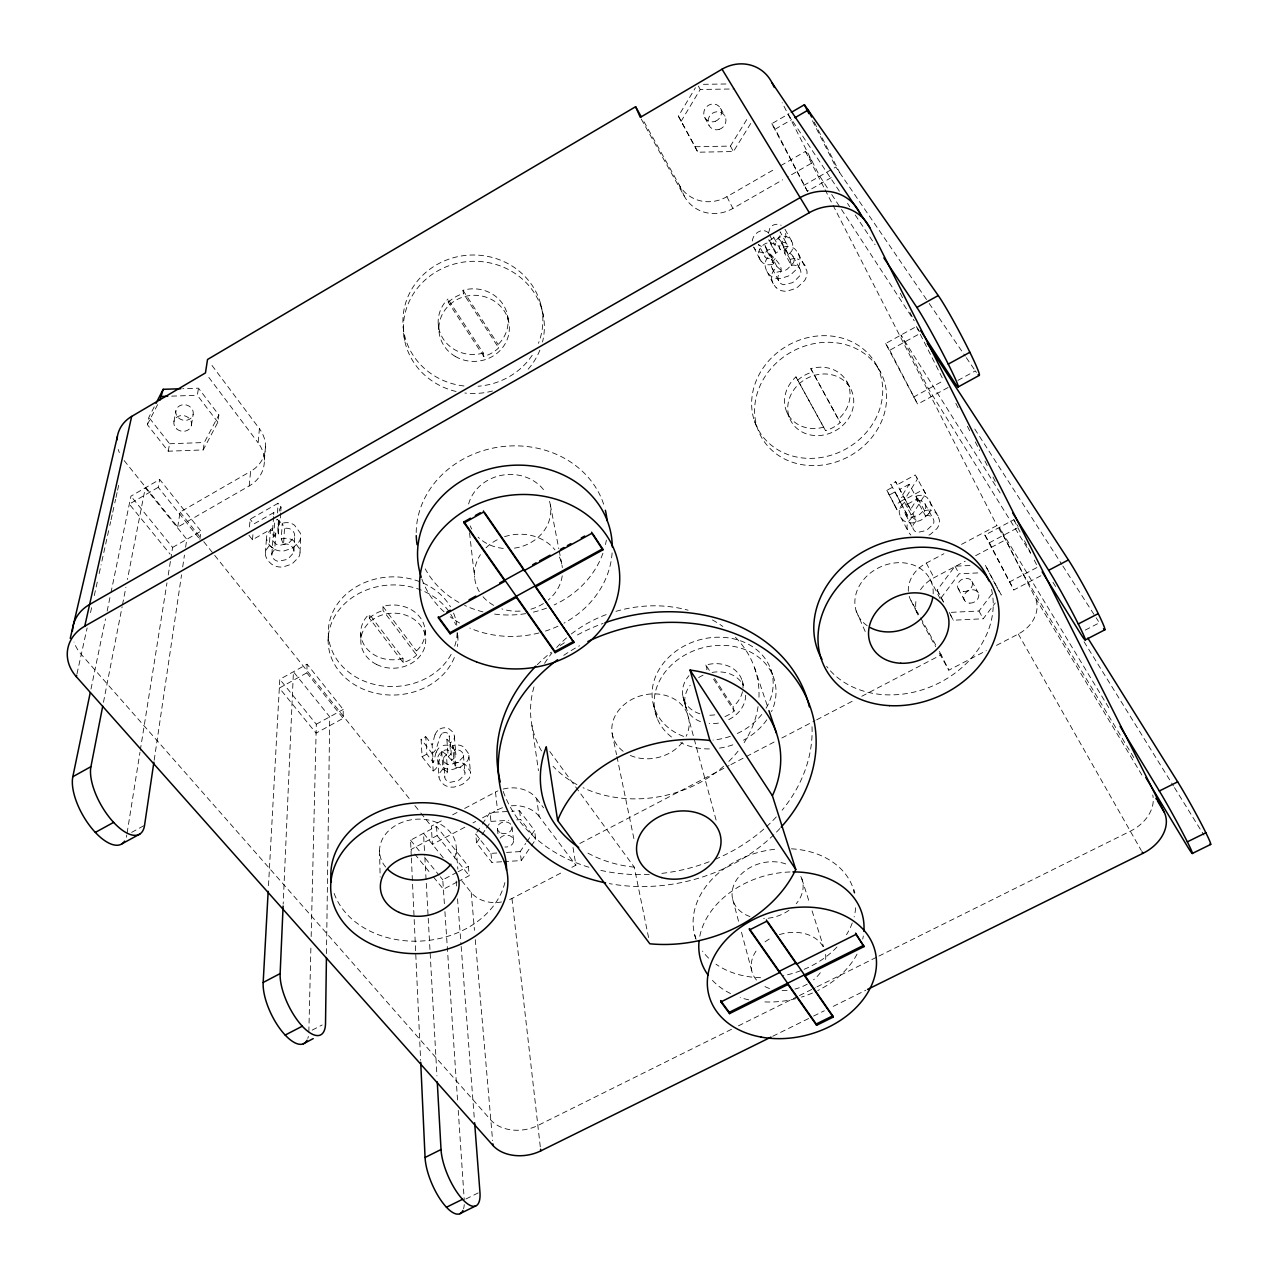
<?xml version="1.0" encoding="UTF-8"?>
<svg xmlns="http://www.w3.org/2000/svg" width="1278" height="1278" viewBox="0 0 1278 1278"><rect width="100%" height="100%" fill="white"/><g stroke="black" fill="none" stroke-linecap="round" stroke-linejoin="round"><path stroke-width="0.75" stroke-dasharray="5 3.75" d="M307.087 664.193L306.8 672.851L279.323 688.043L316.081 733.125L343.191 718.3L343.207 709.466L307.087 664.193L279.802 679.305L268.396 887.363M326.481 953.596L329.74 716.846L293.429 671.765L283.189 904.073M328.142 640.997L328.27 632.658M308.845 1031.857L310.969 944.522M311.161 936.582L316.305 724.211L279.802 679.305M300.042 552.144L300.713 536.281M293.908 551.441L294.675 535.578M768.509 233.155L769.915 227.995A7.061 6.47 -38.3 0 1 771.752 225.998L772.216 225.679A8.563 7.844 -38.2 0 1 778.829 224.481A9.713 8.914 -38.1 0 1 781.162 225.295M280.713 512.973L280.09 522.718L277.454 519.283M280.825 511.024L281.064 507.126L278.109 503.244L250.153 519.219L249.258 529.076M248.954 535.274L252.469 539.763L272.805 528.181A22.812 19.825 4.9 0 0 273.524 536.712L278.396 533.932A19.745 17.173 4.9 0 1 277.965 528.357L278.396 520.466M278.396 533.932L279.403 518.229M271.879 553.965A6.965 6.007 5.1 0 1 272.294 552.543L274.738 549.316L275.792 533.469L270.425 529.715L267.198 534.38A12.189 10.559 5.6 0 0 267.182 541.073L268.715 543.997A20.4 17.7 5.3 0 0 269.914 545.578L272.597 548.086A13.914 12.061 5.4 0 0 277.869 550.53A15.288 13.243 5.4 0 0 280.138 550.93A14.521 12.588 5.4 0 0 284.036 550.914L291.224 548.581A30.017 26.071 6.1 0 0 293.668 547.144L299.292 541.505A14.186 12.301 5.3 0 0 300.346 538.933A14.793 12.828 5.3 0 0 300.618 537.607A13.882 12.045 5.2 0 0 300.25 533.006L294.499 525.178A12.812 11.119 5.3 0 0 289.243 522.83A13.659 11.853 5.3 0 0 282.278 523.309M277.47 512.957L278.109 503.244M273.508 536.712L274.882 520.817M272.581 530.306L273.62 516.456M271.863 554.237L272.949 538.326M281.32 539.06A13.85 11.965 4.9 0 1 288.413 538.453A12.988 11.214 4.9 0 1 293.732 540.929L299.563 548.837A14.09 12.173 4.9 0 1 299.931 553.47A15.017 12.956 4.9 0 1 299.659 554.812A14.393 12.429 4.9 0 1 298.589 557.4L292.886 563.103A30.464 26.327 5.7 0 1 290.41 564.572L283.125 566.937A14.745 12.7 5 0 1 279.163 566.953A15.512 13.371 5.1 0 1 276.863 566.537A14.122 12.173 5 0 1 271.511 564.093L268.779 561.553A20.704 17.876 4.9 0 1 267.565 559.972L266.016 557.016A12.365 10.655 5.2 0 1 265.984 550.243L269.307 545.546L270.425 529.715M265.377 553.134L266.559 537.239M264.37 460.112L265.552 445.83M252.469 539.763L252.996 533.853M124.158 460.575L177.706 527.095L249.21 485.944A35.592 31.247 10.6 0 0 258.124 442.811L259.402 428.705L210.838 363.911M249.21 485.944L250.6 471.39A35.097 30.928 11.1 0 0 259.402 428.705M154.239 406.835L148.855 417.347L147.353 424.647L168.249 451.198L203.202 449.936L217.867 422.235L218.842 414.983L198.473 388.177L182.786 388.672M199.863 539.284L200.965 531.185L159.686 479.458L130.947 496.168L110.771 593.583M203.202 449.936L204.272 442.523L218.842 414.983M154.175 760.234L181.54 574.828M182.69 566.937L184.447 555.099M185.614 547.208L186.78 539.316L145.293 487.829L127.433 579.461M217.867 422.235L197.339 395.285L198.473 388.177M177.706 527.095L180.07 512.063L250.6 471.39M191.428 425.191L193.17 414.296M127.097 833.08L139.973 752.311M140.276 750.346L166.971 582.896M168.233 575.02L170.421 561.218M170.741 559.253L172.626 547.431L130.947 496.168M168.249 451.198L169.575 443.754L148.855 417.347M173.936 421.692L175.869 410.813M198.633 537.75L158.248 487.317L159.686 479.458M103.47 702.309L122.113 606.762M122.48 604.813L125.915 587.273M90.994 689.05L105.515 618.903M107.144 611.108L110.371 595.532M76.968 673.873L87.128 627.929M90.53 612.577L91.792 606.874M94.284 595.564L97.943 579.014M99.157 573.566L101.122 564.684M101.905 561.138L109.365 527.399M109.796 525.466L110.643 521.664M111.058 519.763L112.32 514.076M112.736 512.222L113.966 506.647M114.78 502.925L115.595 499.283M115.994 497.461L117.193 492.014M117.592 490.225L118.774 484.889M434.999 734.754L434.855 735.122A34.218 28.132 -5.9 0 0 434.105 737.805L433.098 742.31A17.796 14.633 -3.8 0 1 432.795 743.397A10.224 8.403 -4.1 0 1 432.108 744.866L433.242 762.375L426.82 754.148L425.75 736.687L421.085 739.211L422.075 756.704L433.21 770.938L432.076 753.365L421.085 739.211M436.197 752.183L436.038 752.55A34.682 28.34 -6.1 0 0 435.287 755.266L434.264 759.803A18.052 14.745 -4 0 1 433.961 760.905A10.368 8.467 -4.3 0 1 433.258 762.391M147.353 424.647L158.184 403.497M750.745 123.487L733.428 151.539L697.836 152.21L678.394 116.138L695.424 87.735M681.03 121.41L700.232 89.46L734.515 88.949M678.394 116.138L695.104 146.746L730.409 146.091L747.582 118.231M913.083 525.226A6.678 5.591 -27.7 0 1 913.738 523.836L916.582 520.721L902.667 494.746L909.185 484.266L917.173 498.931L910.543 509.523L895.622 481.71L890.862 484.298L900.239 501.998L894.504 505.082L897.044 509.762L902.763 506.679L908.051 516.424L912.859 513.852L925.56 493.612L923.387 489.538L905.08 499.394L903.434 496.359L898.594 498.979M476.822 832.329L481.215 825.716M482.317 824.07L489.985 812.52L509.73 811.37M501.679 861.771L491.87 862.378L476.566 842.921L480.975 836.291M482.078 834.646L485.4 829.662M486.503 828.016L490.928 821.387L489.985 812.52M503.628 861.66L521.264 860.573L520.162 851.595L525.689 843.464M526.808 841.835L534.555 830.46L519.603 810.795L511.711 811.242M521.264 860.573L530.194 847.506M531.297 845.876L535.77 839.358L534.555 830.46M943.02 601.315L937.141 590.164L955.001 566.186L971.935 565.419M941.135 597.88L959.139 573.774L979.97 572.832M928.771 513.692L922.556 519.172A28.771 24.266 -28.3 0 1 920.048 520.561L913.019 522.814A13.93 11.71 -28 0 1 909.425 522.83A14.665 12.333 -28.1 0 1 907.412 522.414A13.355 11.214 -28 0 1 903.019 520.05L901.022 517.606A19.585 16.454 -28.3 0 1 900.207 516.072L899.345 513.229A11.678 9.825 -28 0 1 900.559 506.711L904.425 502.206L908.658 505.848L905.846 508.932A6.582 5.543 -28 0 0 905.223 510.305M951.279 612.338L978.964 611.012L992.127 593.695M950.528 615.069L953.34 620.213L983.213 618.776L995.258 602.96M791.401 265.393A8.035 7.301 -35.6 0 1 800.347 269.706L800.603 270.537A8.195 7.444 -35.6 0 1 800.443 275.121L794.053 281.671A33.084 30.209 -36.4 0 1 791.961 282.821L783.59 284.706A7.987 7.253 -35 0 1 779.724 282.486L779.229 281.799A10.16 9.218 -35.2 0 1 778.606 280.761A7.652 6.949 -35 0 1 778.11 276.144A7.285 6.614 -35 0 1 778.797 274.53C785.938 268.188 775.187 259.178 770.378 254.194L766.385 259.418A12.716 11.614 -35.7 0 0 765.314 267.006L766.401 270.361A21.343 19.442 -36.2 0 0 767.343 272.166L769.66 275.058A14.537 13.259 -35.7 0 0 774.596 277.933A15.975 14.569 -35.8 0 0 776.832 278.444A15.176 13.834 -35.7 0 0 780.762 278.508L788.382 276.016A31.343 28.675 -36.7 0 0 791.082 274.419L797.648 268.14A14.825 13.499 -36.2 0 0 799.117 265.265A15.464 14.09 -36.2 0 0 799.597 263.763A14.521 13.227 -36.2 0 0 799.964 258.539L798.255 253.348L795.411 249.529A13.387 12.205 -36.4 0 0 790.475 246.766M770.378 254.194L776.896 266.527L772.839 271.815A12.908 11.742 -35 0 0 771.736 279.499L772.823 282.885A21.662 19.665 -35.6 0 0 773.797 284.722L776.129 287.646M275.792 533.469L273.364 536.648A6.869 5.943 5.5 0 0 272.965 538.054A7.221 6.246 5.5 0 0 274.051 542.064A9.585 8.291 5.4 0 0 274.786 542.958L275.393 543.517A7.54 6.518 5.5 0 0 279.435 545.402L287.342 543.613A31.199 27.126 6.5 0 0 289.227 542.591L294.531 536.792A7.716 6.694 5.3 0 0 294.052 532.798L293.652 532.095A7.572 6.566 5.3 0 0 284.387 528.485M455.847 767.583A6.981 5.687 -5.7 0 1 464.249 770.538L464.537 771.161A7.125 5.799 -5.7 0 1 464.793 774.596L459.617 779.708A28.739 23.467 -5.1 0 1 457.828 780.634L450.463 782.296A6.949 5.639 -5.5 0 1 446.805 780.746L446.294 780.251A8.834 7.173 -5.5 0 1 445.671 779.5A6.662 5.416 -5.4 0 1 444.824 776.05A6.326 5.144 -5.4 0 1 445.303 774.819L447.667 772.024L446.341 754.451L441.645 751.32L438.482 755.378A11.087 9.058 -5.3 0 0 438.146 761.129L439.408 763.621A18.563 15.192 -5.5 0 0 440.415 764.963L442.731 767.072A12.668 10.352 -5.4 0 0 447.412 769.084A13.914 11.374 -5.4 0 0 449.473 769.42A13.211 10.799 -5.4 0 0 453.019 769.34L459.665 767.231A27.285 22.381 -5.1 0 0 461.949 765.953L467.333 761.017A12.908 10.559 -5.5 0 0 468.419 758.797A13.467 11.023 -5.5 0 0 468.722 757.646A12.636 10.336 -5.5 0 0 468.611 753.701L463.754 747.055A11.646 9.537 -5.5 0 0 459.09 745.122A12.429 10.16 -5.6 0 0 452.716 745.649L454.105 763.046L455.926 767.79L454.473 750.266L452.684 745.569M441.645 751.32L442.923 768.877L439.712 772.966A11.23 9.122 -5.4 0 0 439.376 778.749L440.638 781.257A18.819 15.304 -5.7 0 0 441.661 782.615L444.025 784.74A12.828 10.432 -5.5 0 0 448.77 786.769A14.106 11.454 -5.5 0 0 450.846 787.088A13.387 10.879 -5.5 0 0 454.441 787.008L461.166 784.868A27.653 22.557 -5.2 0 0 463.499 783.59L468.946 778.606A13.084 10.639 -5.7 0 0 470.048 776.369A13.643 11.103 -5.6 0 0 470.352 775.219A12.812 10.416 -5.7 0 0 470.24 771.241L465.32 764.548A11.806 9.601 -5.7 0 0 460.591 762.615A12.588 10.24 -5.7 0 0 454.153 763.142M775.203 258.539L772.263 262.102A7.173 6.534 -35.6 0 0 771.624 263.699A7.54 6.869 -35.7 0 0 772.088 268.252A10 9.122 -35.8 0 0 772.695 269.291L773.206 269.946A7.876 7.173 -35.7 0 0 776.992 272.166L785.251 270.313A32.589 29.857 -37.1 0 0 787.312 269.163L793.59 262.709A8.067 7.348 -36.3 0 0 793.75 258.172L793.462 257.357A7.924 7.205 -36.3 0 0 784.676 253.076M904.425 502.206L912.3 517.047L908.402 521.616A11.853 9.905 -27.7 0 0 907.124 528.181L908.003 531.041A19.857 16.598 -28 0 0 908.818 532.591L910.847 535.051M446.341 754.451L443.993 757.231A6.246 5.112 -5.3 0 0 443.562 758.445A6.566 5.368 -5.3 0 0 444.361 761.864A8.722 7.125 -5.4 0 0 444.984 762.631L445.495 763.11A6.853 5.607 -5.3 0 0 449.089 764.659L456.374 763.014A28.356 23.292 -4.9 0 0 458.131 762.103L463.227 757.039A7.029 5.751 -5.5 0 0 462.987 753.621L462.652 753.014A6.885 5.639 -5.5 0 0 454.393 750.058A16.774 13.707 -4.9 0 0 453.578 748.844L450.799 746.432A8.579 7.029 -5.1 0 0 447.923 745.346L447.06 745.218A8.003 6.566 -5.1 0 0 442.46 745.809L441.277 746.352M769.436 234.88L775.043 245.248L776.481 240.024A7.157 6.55 -37.5 0 1 778.35 238.012L778.813 237.676A8.69 7.94 -37.4 0 1 785.539 236.462A9.873 9.01 -37.3 0 1 789.9 238.746L792.44 242.804L793.031 247.309L791.753 251.047L788.478 254.626L781.769 242.421L785.922 236.861L785.411 230.168M788.478 254.626L778.222 237.996L780.634 234.928L780.043 231.733M784.9 250.137L787.04 247.804L787.392 245.168L780.347 232.213M773.845 237.66L780.443 249.801L775.698 253.268L769.164 241.079L773.845 237.66L773.254 236.382M454.409 749.962L455.032 751.049A10.767 8.818 -5.1 0 1 455.863 755.01A7.045 5.767 -5.2 0 1 455.319 756.768L451.821 760.41L450.415 742.933L453.882 739.323A6.949 5.719 -5.1 0 0 454.393 737.582M451.821 760.41L448.211 756.608L446.853 739.147L448.897 737.294A3.131 2.588 -5 0 0 449.153 736.671M448.211 756.608L450.271 754.723A3.179 2.604 -5.2 0 0 450.543 754.084M831.227 177.61L807.408 191.269L771.784 123.694L788.957 113.726M158.248 487.317L129.302 504.123L170.086 554.109M807.408 191.269L775.235 129.142L791.689 119.605M643.968 121.682L679.257 184.975A36.471 34.282 -42.6 0 0 726.894 196.7L775.858 168.456M780.778 165.629L805.459 151.395L812.744 162.498L787.663 176.939M641.252 119.046L684.529 196.604A37.03 34.73 -41.4 0 0 732.885 208.442L782.663 179.815M172.626 547.431L200.965 531.185M803.766 185.422L835.828 167.035L928.084 301.832M273.891 512.542L253.843 523.98L250.153 519.219M276.383 519.954L277.582 519.267M948.084 387.506L917.636 404.167L885.654 343.526L916.342 326.529L919.585 331.497M885.654 343.526L889.728 350.268L918.946 334.101M316.305 724.211L343.207 709.466M913.419 397.154L943.643 380.604M131.634 832.393L144.558 825.316M957.909 380.413L975.322 370.876A47.366 2.891 62 0 0 976.408 372.409M894.504 505.082L886.836 490.337L892.475 487.285L890.862 484.298M925.56 493.612L915.288 474.969L897.252 484.713L895.622 481.71M897.044 509.762L889.36 494.969L894.999 491.934L908.051 516.424M909.185 484.266L899.76 489.362L902.667 494.746M422.075 756.704L426.82 754.148M900.223 501.599L904.952 499.043L917.444 479.01L915.288 474.969M907.604 504.075L917.173 498.931M464.857 827.201L432.427 844.375L431.325 826.163L443.29 819.805M452.62 814.837L459.297 811.29M464.649 808.447L495.497 792.056A29.969 24.058 -7.7 0 1 497.893 790.906M908.338 591.331A31.519 25.864 -26.4 0 1 926.342 563.071L943.915 553.741M961.535 544.364L996.968 525.546L1005.61 539.795L1034.781 596.826L1142.628 776.241M411.276 856.036L410.558 840.173L436.501 826.387L468.387 866.356L469.202 875.686L458.882 881.101M1040.899 575.755L1013.837 589.957L984.891 535.115L1013.869 519.715L1018.087 526.488M436.501 826.387L437.108 835.604L410.989 849.455L413.481 852.522M984.891 535.115L989.396 542.767L1016.873 528.197M920.527 589.749A31.934 26.071 -26.2 0 1 933.994 577.736L965.21 561.202M975.657 555.674L1005.61 539.795M472.988 822.888L475.704 821.45M482.509 817.856L497.477 809.917A30.368 24.218 -7.8 0 1 502.51 807.728M444.377 903.674L442.779 879.823L456.438 872.634M458.147 871.74L468.387 866.356M1009.221 582.113L1037.784 567.097M457.157 881.996L443.418 889.216L432.188 875.462M579.813 843.496L729.131 765.538M730.888 764.611L776.896 740.585M781.864 737.997L815.013 720.696M816.674 719.818L855.078 699.785M861.787 696.27L941.199 654.815L948.803 670.183L986.328 650.662M996.473 645.39L1018.294 634.032A31.806 25.544 -27.5 0 0 1034.781 596.826M509.618 899.568A29.921 23.467 -7.3 0 0 511.967 898.466L563.854 871.468M571.873 867.299L575.899 865.206L572.959 847.074M312.183 1030.132L322.184 1024.956M1085.294 630.086L1099.368 622.801L1096.157 617.801M440.015 728.987L441.182 728.444A7.892 6.502 -5 0 1 445.718 727.853L446.581 727.997A8.451 6.965 -5 0 1 449.409 729.083L452.156 731.463A16.55 13.611 -4.7 0 1 452.971 732.566L453.594 733.652A10.623 8.754 -5 0 1 454.409 737.582M731.511 1029.285L537.862 1125.487A34.682 25.017 -8.2 0 1 490.832 1120.039L81.265 654.4A43.324 35.656 9.2 0 1 74.044 642.051M738.428 1025.851L797.68 996.425M799.437 995.546L815.236 987.702M816.993 986.84L877.139 956.95M878.913 956.072L1130.311 831.195A37.19 27.653 -25.3 0 0 1152.74 795.012M772.743 1036.25L811.834 1016.937M813.607 1016.058L824.326 1010.77M833.24 1006.361L865.829 990.258M465.975 1198.956L478.18 1192.933M771.513 257.964L765.059 245.727L761.225 246.398L758.461 244.497L765.426 257.565L768.078 258.715L771.513 257.964L773.701 263.715L772.679 264.115M773.701 263.715L767.215 251.399L766.209 251.798A10.895 10 -36.8 0 1 754.755 248.811L754.196 247.964A15.368 14.122 -37.2 0 1 753.924 247.517M476.566 842.921L475.736 833.975L490.96 853.369L496.791 853.017M506.535 852.426L520.162 851.595M490.928 821.387L508.804 820.332M516.759 819.853L520.737 819.629L535.77 839.358M169.575 443.754L204.272 442.523M171.667 396.132L197.339 395.285M703.411 84.316L727.358 83.965M442.923 768.877L447.667 772.024M269.307 545.546L274.738 549.316M912.3 517.047L916.582 520.721M776.896 266.527L781.785 270.936M446.853 739.147L450.415 742.933M414.727 854.039L430.942 873.928M410.558 840.173L419.232 850.844M425.43 858.481L439.057 875.238M440.303 876.772L442.779 879.823M443.242 857.794L423.513 833.288L424.727 855.174M461.662 880.67L471.215 892.523A29.921 23.467 -7.3 0 0 501.551 901.98M180.07 512.063L202.547 540.163M203.777 541.712L410.142 799.693M414.903 805.635L419.615 811.53M420.781 813L431.325 826.163M306.8 672.851L343.191 718.3M437.108 835.604L469.202 875.686M778.222 237.996L781.769 242.421M425.75 736.687L432.092 744.866M403.145 662.563L402.953 658.362L369.246 614.047L369.326 618.137L403.145 662.563A32.333 27.461 -1.9 0 0 416.676 655.119L416.436 650.949A32.222 27.397 -1.8 0 0 420.142 617.45A32.222 27.397 -1.8 0 0 382.921 606.443L383.049 610.533L416.676 655.119M761.097 261.079L760.49 260.249A15.608 14.282 -36.5 0 1 759.675 258.811L759.052 257.261A11.47 10.496 -36.2 0 1 758.94 251.383A12.828 11.742 -36.2 0 1 759.515 249.769M382.921 606.443L416.436 650.949M208.825 377.393L258.124 442.811M503.212 789.053A29.969 24.058 -7.7 0 1 536.648 798.622L539.156 816.466L575.899 865.206M536.648 798.622L543.565 807.84M549.812 751.56L634.271 867.171L649.064 939.969M929.202 303.477L965.194 356.083M966.328 357.728L975.322 370.876M788.063 114.237L839.806 191.844M847.522 203.41L849.71 206.716M855.222 214.96L875.031 244.689M483.787 356.45L483.276 353.032L447.923 299.068L448.306 302.327L483.787 356.45A35.129 32.94 -3.3 0 0 498.676 347.888L498.101 344.501A34.985 32.845 -3.2 0 0 503.053 304.436A34.985 32.845 -3.2 0 0 462.971 290.298L463.419 293.541L498.676 347.888M827.377 187.882L819.773 176.252L782.184 102.735M831.722 194.528L840.413 207.819M841.499 209.48L914.249 320.826M713.603 679.193L734.227 710.967A30.768 25.384 -16.3 0 1 723.668 717.102M462.971 290.298L498.101 344.501M734.227 710.967L732.933 706.798A30.656 25.336 -16.3 0 0 739.627 675.247A30.656 25.336 -16.3 0 0 705.887 665.055L710.217 671.733M714.53 678.41L732.933 706.798M974.779 429.041L1061.778 564.349M1062.849 566.01L1095.07 616.124M771.784 123.694L775.235 129.142M1000.147 492.988L900.974 335.044L928.515 388.879L1030.563 553.198M1052.96 582.289L1056.139 587.369M1084.048 641.748L1173.428 785.938M1174.482 787.631L1203.924 835.141M1108.761 707.677L999.348 527.431L1023.486 574.621L1134.513 758.765M876.644 365.38A67.367 59.347 -29.2 0 1 811.338 458.371A67.367 59.347 -29.2 0 1 763.557 367.345A67.367 59.347 -29.2 0 1 876.644 365.38L880.542 372.106A67.862 59.651 -29 0 1 814.661 465.623A67.862 59.651 -29 0 1 766.656 374.134A67.862 59.651 -29 0 1 880.542 372.106M996.904 587.401L1001.297 595.053L985.098 564.828L995.993 585.659M720.504 108.326L724.961 116.138M1018.294 634.032L1141.318 850.541M784.98 229.305L791.769 241.334M798.255 253.348L806.913 270.904A14.745 13.371 -35.5 0 1 806.546 276.192A15.703 14.25 -35.5 0 1 806.051 277.709A15.048 13.659 -35.5 0 1 804.549 280.633L797.871 286.991A31.822 29.011 -36 0 1 795.124 288.588L787.392 291.128A15.4 13.994 -35.1 0 1 783.398 291.08A16.215 14.729 -35.2 0 1 781.13 290.553A14.761 13.403 -35 0 1 776.129 287.646M787.056 244.29C784.197 239.369 776.816 245.727 780.443 249.801M928.93 535.115A29.17 24.474 -28.1 0 0 930.64 534.14L936.95 528.613A13.802 11.534 -28 0 0 938.419 526.105A14.393 12.029 -28 0 0 938.915 524.795A13.515 11.294 -28 0 0 939.442 520.29L938.068 515.849L927.381 497.845A12.285 10.336 -28.4 0 0 922.988 495.56M938.068 515.849L935.576 512.606A12.46 10.416 -28.1 0 0 931.135 510.321M805.188 265.648L802.312 261.798A13.595 12.333 -35.7 0 0 797.312 259.003M909.201 596.331A31.519 25.864 -26.4 0 0 911.022 600.676L918.69 614.414M920.591 617.833L935.64 644.831M939.362 651.492L941.199 654.815M922.269 622.61L935.656 646.604M939.442 653.393L948.803 670.183M792.951 256.335L799.932 268.907M698.363 86.089L700.232 89.46M971.887 581.346L978.229 592.8M823.783 427.108A33.675 29.666 -29.2 0 1 787.871 414.216A33.675 29.666 -29.2 0 1 795.954 376.882L825.508 430.622A33.803 29.745 -29.1 0 0 840.205 422.555L810.795 368.639A33.675 29.666 -29.2 0 1 846.819 381.627A33.675 29.666 -29.2 0 1 838.416 419.056M795.954 376.882L825.508 430.622M730.409 146.091L733.428 151.539M924.905 503.692L933.164 518.708M810.795 368.639L840.205 422.555M955.001 566.186L959.139 573.774M978.964 611.012L983.213 618.776M937.141 590.164L944.618 603.871M886.836 490.337L889.36 494.969M894.999 491.934L900.239 501.998M704.769 117.544L709.034 125.452M846.915 381.803L850.589 388.64A33.931 29.809 -29 0 1 818.08 435.606A33.931 29.809 -29 0 1 793.606 390.125A33.931 29.809 -29 0 1 850.589 388.64M958.133 588.599L964.331 600.117M769.292 240.248L774.867 250.664L771.944 248.875L767.695 250.105L764.771 253.204L764.819 256.734M905.607 514.443L913.466 529.38M926.342 563.071L933.994 577.736M772.247 268.54L778.765 281.048M900.686 517.031L908.482 531.999M949.298 612.434L953.34 620.213M889.728 350.268L917.636 404.167M989.396 542.767L1013.837 589.957M929.809 578.742L940.288 598.999M766.96 271.479L773.398 284.036M805.459 151.395L824.214 188.026M825.093 189.751L996.968 525.546M753.653 247.053L759.931 259.322M726.894 196.7L732.885 208.442M814.278 122.257L839.742 172.738M900.303 293.301L902.987 298.621M909.952 312.407L912.556 317.567M955.832 403.353L958.532 408.688M967.414 426.309L970.05 431.517M975.29 441.916L979.667 450.591M984.955 461.054L987.622 466.358M992.974 476.982L995.658 482.285M812.473 120.771L835.828 167.035M916.342 326.529L942.765 378.847M1013.869 519.715L1020.946 533.757M1024.493 540.77L1030.691 553.054M1034.237 560.083L1036.889 565.339M695.104 146.746L697.836 152.21M929.841 501.04L931.215 505.465A13.339 11.198 -28.3 0 1 930.703 509.922A14.202 11.933 -28.3 0 1 930.208 511.2A13.611 11.438 -28.3 0 1 928.771 513.692M911.022 600.676L918.387 615.676A31.934 26.071 -26.2 0 1 916.677 597.944M786.96 412.427L789.996 419.024M679.257 184.975L684.529 196.604M856.148 610.916L866.212 633.792M754.324 420.67L757.295 427.747M765.059 245.727L767.215 251.399M770.794 669.448L773.653 677.659M754.419 667.372L768.286 708.715M742.135 680.679L743.86 686.046M801.833 878.801L809.661 903.306M812.073 910.847L823.495 946.663M705.887 665.055L707.101 669.161A30.768 25.384 -16.3 0 0 704.689 669.928M683.506 698.603L686.158 708.108L682.979 696.638L685.423 705.791M653.521 705.152L657.116 718.204M687.42 713.875L716.127 820.22M732.741 899.504L738.908 922.62M741.48 932.253L751.752 970.769M694.753 934.953L695.631 938.659M540.722 304.084L543.581 316.976M612.146 733.492L616.539 754.691M616.939 756.608L634.479 841.419M550.339 504.89L558.79 548.693M559.157 550.594L562.096 565.834M507.749 316.656L508.916 322.807M531.92 725.361L538.453 770.65M519.603 810.795L520.737 819.629M511.967 826.802L513.564 840.125M511.967 898.466L540.386 1147.66M469.537 532.782L474.569 577.289M495.497 792.056L497.477 809.917M497.398 828.783L498.021 834.502M403.193 327.056L404.615 340.363M438.274 324.58L438.961 331.226M490.96 853.369L491.87 862.378M468.882 755.394L470.528 772.934M463.419 755.218L464.984 772.775M471.215 892.523L474.473 930.336M475.272 939.649L492.605 1140.679M454.361 736.16L455.815 753.573M449.201 735.633L450.575 753.046M456.294 849.263L457.844 869.104M456.182 881.021L456.773 888.945M457.54 898.849L461.023 944.426M461.166 946.407L474.489 1120.758M443.482 759.451L444.776 777.072M437.779 759.483L438.993 777.088M444.92 911.629L457.7 1102.435M458.243 1110.374L464.233 1199.818M457.396 632.993L457.923 640.885M425.047 629.782L425.606 638.121M424.839 857.155L436.948 1075.932M411.372 858.017L414.088 917.524M414.184 919.505L420.622 1060.309M379.534 850.541L380.157 877.027M360.731 633.185L360.827 640.965M825.588 954.442A37.893 28.324 -15.6 0 1 825.476 960.593M820.3 972.718A37.893 28.324 -15.6 0 1 813.607 979.779M807.249 984.14A37.893 28.324 -15.6 0 1 794.932 989.06M787.072 990.402A37.893 28.324 -15.6 0 1 781.832 990.578M769.532 988.501A37.893 28.324 -15.6 0 1 763.19 985.61M756.512 980.066A37.893 28.324 -15.6 0 1 757.758 948.771M765.043 941.854A37.893 28.324 -15.6 0 1 771.8 937.685M779.356 934.633A37.893 28.324 -15.6 0 1 823.112 946.758M800.795 876.42A36.104 27.733 -15.7 0 1 796.226 903.706M788.957 910.319A36.104 27.733 -15.7 0 1 763.685 918.562M749.962 916.534A36.104 27.733 -15.7 0 1 737.805 878.066A36.104 27.733 -15.7 0 1 788.686 865.158M277.949 528.341A12.381 10.767 5.3 0 1 280.026 522.686M273.652 514.635A22.477 19.633 5.3 0 1 273.859 512.526M279.131 511.12A12.205 10.655 5.7 0 1 281 507.094M283.46 544.284A7.684 6.63 4.9 0 1 292.902 547.895L293.269 548.629A7.828 6.757 4.9 0 1 293.764 552.655L288.381 558.518A31.662 27.397 6.1 0 1 286.464 559.556L278.444 561.361A7.652 6.598 5.1 0 1 274.323 559.492L273.732 558.901A9.713 8.387 5 0 1 272.981 558.007A7.333 6.31 5.1 0 1 271.847 553.965M436.309 752.215A13.515 11.071 -5.3 0 1 441.102 746.176M433.226 770.953A14.601 11.917 -4.3 0 0 437.172 766.848A13.834 11.278 -4.3 0 0 437.555 766.193L440.591 756.368A55.769 45.513 -7.1 0 1 441.038 754.835L441.693 753.125A6.773 5.543 -5.2 0 1 444.105 750.553M444.041 750.458A4.409 3.61 -5.1 0 1 448.834 750.474A4.409 3.61 -5.1 0 1 450.607 754.1M432.076 753.381A14.409 11.822 -4.2 0 0 435.974 749.307A13.643 11.198 -4.2 0 0 436.341 748.652L439.344 738.908A55.018 45.177 -7 0 1 439.776 737.39L440.415 735.697A6.694 5.511 -5.1 0 1 442.811 733.157M442.731 733.045A4.361 3.594 -5 0 1 449.217 736.671M435.111 734.77A13.339 10.975 -5.1 0 1 439.84 728.795M775.187 245.12A8.706 7.987 -36.3 0 0 764.643 244.034A12.476 11.422 -36.1 0 0 763.669 244.689A10.927 10 -36.2 0 0 759.499 249.769M772.695 264.195A11.055 10.112 -36.1 0 1 761.049 261.111M774.899 250.648A10.735 9.841 -35.8 0 1 775.666 253.268M768.813 239.641A10.575 9.729 -36.6 0 1 769.132 241.079M768.653 233.027A8.579 7.892 -37.1 0 0 758.269 231.957A12.285 11.294 -36.9 0 0 757.311 232.596A10.751 9.889 -36.9 0 0 753.205 237.612A12.636 11.598 -37 0 0 752.678 239.21A11.294 10.384 -36.9 0 0 752.343 242.932M790.076 259.418A14.489 13.147 -35.7 0 1 797.344 258.875M783.35 247.165A14.282 13.004 -36.3 0 1 790.507 246.638M925.528 515.849A7.364 6.166 -28.1 0 1 933.515 519.379L933.723 520.082A7.508 6.278 -28 0 1 933.403 523.996L927.365 529.667A30.305 25.48 -28.2 0 1 925.416 530.689L917.732 532.415A7.333 6.134 -27.7 0 1 914.297 530.594L913.866 530.019A9.313 7.796 -27.8 0 1 913.339 529.14A7.013 5.863 -27.7 0 1 913.051 525.21M924.537 510.785A13.291 11.103 -28.1 0 1 931.167 510.21M916.486 496.008A13.099 11.007 -28.4 0 1 923.02 495.449M917.476 501.04A7.269 6.102 -28.3 0 1 925.352 504.538L925.56 505.241A7.412 6.23 -28.3 0 1 925.272 509.123L919.313 514.73A29.889 25.256 -28.5 0 1 917.396 515.737L909.808 517.446A7.221 6.07 -28 0 1 906.421 515.625L905.99 515.066A9.186 7.716 -28.1 0 1 905.479 514.187A6.917 5.815 -28 0 1 905.191 510.305M402.953 658.362A32.222 27.397 -1.8 0 1 365.843 647.451A32.222 27.397 -1.8 0 1 369.246 614.047M369.326 618.137A32.333 27.461 -1.9 0 1 383.049 610.533M797.6 380.285A33.803 29.745 -29.1 0 1 812.504 372.01M483.276 353.032A34.985 32.845 -3.2 0 1 443.306 339.021A34.985 32.845 -3.2 0 1 447.923 299.068M448.306 302.327A35.129 32.94 -3.3 0 1 463.419 293.541M745.697 695.2A30.864 25.432 -16.3 0 1 726.767 720.568M718.396 723.092A30.864 25.432 -16.3 0 1 709.226 723.54M700.456 721.607A30.864 25.432 -16.3 0 1 690.184 685.296M698.667 677.596A30.864 25.432 -16.3 0 1 703.555 675.008M712.086 672.42A30.864 25.432 -16.3 0 1 743.492 685.647M714.769 714.849A30.656 25.336 -16.3 0 1 707.197 715.137M699.849 713.779A30.656 25.336 -16.3 0 1 688.986 675.631M511.264 805.827A30.368 24.218 -7.8 0 1 539.156 816.466M119.333 452.556A36.327 31.551 14.5 0 1 118.247 449.521M457.78 635.31A64.922 55.066 -1.9 0 1 457.396 646.508M454.345 657.515A64.922 55.066 -1.9 0 1 353.431 683.986A64.922 55.066 -1.9 0 1 356.754 594.669A64.922 55.066 -1.9 0 1 455.559 624.591M457.157 632.626A64.459 54.826 -1.8 0 1 453.594 649.176M451.134 654.368A64.459 54.826 -1.8 0 1 353.159 675.327A64.459 54.826 -1.8 0 1 351.913 589.621A64.459 54.826 -1.8 0 1 450.447 606.778M453.578 613.073A64.459 54.826 -1.8 0 1 456.805 625.261M456.086 391.483A70.53 66.089 -3.4 0 1 405.477 311.752A70.53 66.089 -3.4 0 1 490.512 263.044A70.53 66.089 -3.4 0 1 542.511 341.977M539.891 350.092A70.53 66.089 -3.4 0 1 526.328 371.179M492.509 391.004A70.53 66.089 -3.4 0 1 464.873 393.017M463.994 385.972A69.986 65.721 -3.2 0 1 404.375 307.838A69.986 65.721 -3.2 0 1 492.302 257.453A69.986 65.721 -3.2 0 1 538.437 343.319M532.191 355.252A69.986 65.721 -3.2 0 1 478.02 386.244M671.477 736.991A61.743 50.864 -16.3 0 1 666.956 669.768A61.743 50.864 -16.3 0 1 745.617 649.831A61.743 50.864 -16.3 0 1 771.497 711.638M766.8 719.818A61.743 50.864 -16.3 0 1 742.997 740.457M732.837 744.834A61.743 50.864 -16.3 0 1 718.476 748.269M709.386 748.924A61.743 50.864 -16.3 0 1 680.631 742.678M683.602 736.384A61.328 50.673 -16.3 0 1 659.368 669.017A61.328 50.673 -16.3 0 1 741.272 641.077A61.328 50.673 -16.3 0 1 766.065 708.252M761.752 714.482A61.328 50.673 -16.3 0 1 735.521 734.307M730.297 736.336A61.328 50.673 -16.3 0 1 713.044 740.074M500.113 838.064A7.428 5.895 -7.6 0 1 509.507 835.652A7.428 5.895 -7.6 0 1 513.245 842.633A7.428 5.895 -7.6 0 1 504.922 847.01M504.89 882.571A87.958 69.092 -4.8 0 1 421.516 941.023A87.958 69.092 -4.8 0 1 333.75 892.348M991.52 589.382A92.367 75.706 -24.5 0 1 935.815 684.545A92.367 75.706 -24.5 0 1 826.626 666.333M779.931 828.463A160.421 130.324 -13.4 0 1 609.35 883.609M563.758 655.342A160.421 130.324 -13.4 0 1 579.557 645.741M812.025 726.703A159.031 129.701 -13.4 0 1 782.136 810.188M776.289 816.914A159.031 129.701 -13.4 0 1 715.616 859.151M709.082 861.787A159.031 129.701 -13.4 0 1 658.857 873.689M649.256 874.408A159.031 129.701 -13.4 0 1 599.733 870.126M588.886 867.235A159.031 129.701 -13.4 0 1 502.909 790.587M537.255 664.768A159.031 129.701 -13.4 0 1 551.313 652.195M560.275 645.534A159.031 129.701 -13.4 0 1 564.908 642.403M577.448 634.942A159.031 129.701 -13.4 0 1 603.152 623.392M385.652 867.059A38.436 30.432 -4.6 0 1 415.35 819.278A38.436 30.432 -4.6 0 1 452.684 861.468M867.187 625.709A40.321 33.292 -24.8 0 1 879.52 567.336A40.321 33.292 -24.8 0 1 933.148 594.254M464.249 1204.579A37.813 13.579 66.3 0 1 463.579 1208.716M308.349 1036.426A40.129 16.119 63.8 0 1 307.79 1038.471M126.778 835.045A43.564 19.058 59.9 0 1 126.298 837.266M735.425 637.243A115.212 95.371 -13.4 0 1 758.892 698.826M758.062 706.638A115.212 95.371 -13.4 0 1 744.131 742.646M738.029 751.176A115.212 95.371 -13.4 0 1 728.716 761.528M723.604 766.273A115.212 95.371 -13.4 0 1 583.056 787.727M576.905 784.596A115.212 95.371 -13.4 0 1 553.023 766.241M541.505 750.889A115.212 95.371 -13.4 0 1 534.284 685.919M544.588 663.362A115.212 95.371 -13.4 0 1 551.936 653.01M556.681 647.483A115.212 95.371 -13.4 0 1 567.112 637.418M571.33 633.984A115.212 95.371 -13.4 0 1 607.002 614.303M615.948 611.347A115.212 95.371 -13.4 0 1 688.123 610.213M712.421 619.942A115.212 95.371 -13.4 0 1 722.853 626.476M634.271 867.171A121.33 98.118 -13.4 0 1 584.925 851.436M623.169 751.288A39.043 32.062 -13.4 0 1 619.846 708.907A39.043 32.062 -13.4 0 1 669.991 696.941A39.043 32.062 -13.4 0 1 686.158 736.256M682.388 742.294A39.043 32.062 -13.4 0 1 629.064 754.867M863.321 935.975A83.949 63.341 -15.6 0 1 862.714 939.058M857.027 954.171A83.949 63.341 -15.6 0 1 817.728 990.578M812.457 993.022A83.949 63.341 -15.6 0 1 801.514 997.064M795.874 998.661A83.949 63.341 -15.6 0 1 761.544 1001.712M748.78 999.843A83.949 63.341 -15.6 0 1 740.154 997.479M730.537 993.549A83.949 63.341 -15.6 0 1 711.175 978.98M699.801 936.231A83.949 63.341 -15.6 0 1 790.906 871.947M855.637 907.779A82.607 62.894 -15.6 0 1 854.151 916.917M852.266 922.972A82.607 62.894 -15.6 0 1 846.483 934.729M836.978 946.998A82.607 62.894 -15.6 0 1 783.222 975.705M760.602 977.702A82.607 62.894 -15.6 0 1 715.984 964.187M708.603 958.117A82.607 62.894 -15.6 0 1 702.533 951.12M696.111 939.218A82.607 62.894 -15.6 0 1 777.711 849.007M791.433 848.816A82.607 62.894 -15.6 0 1 853.225 888.482M562.224 575.787A44.155 38.372 -8.1 0 1 548.278 600.021M543.422 603.567A44.155 38.372 -8.1 0 1 529.332 609.622M520.13 611.092A44.155 38.372 -8.1 0 1 501.887 608.919M493.659 605.341A44.155 38.372 -8.1 0 1 482.573 596.219M479.314 591.666A44.155 38.372 -8.1 0 1 480.416 554.668M486.055 547.783A44.155 38.372 -8.1 0 1 498.676 539.028M504.554 536.696A44.155 38.372 -8.1 0 1 554.971 549.907M559.397 557.048A44.155 38.372 -8.1 0 1 562.336 567.592M549.524 501.343A41.743 36.998 -7.6 0 1 513.085 548.326M503.292 548.406A41.743 36.998 -7.6 0 1 478.084 537.159M471.758 529.012A41.743 36.998 -7.6 0 1 470.208 525.897M468.627 503.963A41.743 36.998 -7.6 0 1 503.133 475.033A41.743 36.998 -7.6 0 1 545.147 491.918M612.114 552.927A97.607 85.402 -7.9 0 1 563.949 623.153M557.991 626.172A97.607 85.402 -7.9 0 1 545.466 631.076M538.981 632.945A97.607 85.402 -7.9 0 1 469.809 628.089M459.601 623.009A97.607 85.402 -7.9 0 1 450.191 616.811M444.057 611.763A97.607 85.402 -7.9 0 1 421.74 578.678M606.347 540.115A95.786 84.364 -7.7 0 1 605.468 544.556M602.912 553.278A95.786 84.364 -7.7 0 1 554.173 604.925M546.569 608.12A95.786 84.364 -7.7 0 1 532.271 612.386M525.737 613.632A95.786 84.364 -7.7 0 1 492.653 613.823M482.988 611.89A95.786 84.364 -7.7 0 1 464.633 605.373M458.93 602.449A95.786 84.364 -7.7 0 1 425.239 568.87M416.213 532.575A95.786 84.364 -7.7 0 1 500.672 446.805A95.786 84.364 -7.7 0 1 604.606 507.366M284.483 528.741L283.556 544.54L281.272 538.965L282.23 523.213L284.483 528.741M790.06 259.306L783.334 247.053L784.724 253.363L791.465 265.68L790.06 259.306M924.521 510.689L916.454 495.912L917.508 501.28L925.576 516.088L924.521 510.689M376.515 664.432A32.461 27.525 -2 0 0 425.718 640.917A32.461 27.525 -2 0 0 377.585 616.747A32.461 27.525 -2 0 0 376.515 664.432M455.224 356.386A35.257 33.036 -3.5 0 0 509.331 329.452A35.257 33.036 -3.5 0 0 457.764 299.18A35.257 33.036 -3.5 0 0 455.224 356.386M178.505 417.874A8.818 7.764 14.6 0 0 193.042 414.839A8.818 7.764 14.6 0 0 182.035 404.902A8.818 7.764 14.6 0 0 178.505 417.874M176.588 428.801A8.914 7.828 14.2 0 0 191.301 425.734A8.914 7.828 14.2 0 0 180.15 415.717A8.914 7.828 14.2 0 0 176.588 428.801M715.361 121.266A9.186 8.642 -49.7 0 0 718.571 105.93A9.186 8.642 -49.7 0 0 703.954 111.553A9.186 8.642 -49.7 0 0 715.361 121.266M719.115 129.429A9.281 8.738 -48.6 0 0 723.476 114.141A9.281 8.738 -48.6 0 0 708.363 118.774A9.281 8.738 -48.6 0 0 719.115 129.429M963.612 591.634A7.764 6.342 -27.2 0 0 972.079 581.762A7.764 6.342 -27.2 0 0 959.331 581.506A7.764 6.342 -27.2 0 0 963.612 591.634M969.858 603.152A7.844 6.374 -27 0 0 978.421 593.216A7.844 6.374 -27 0 0 965.545 592.976A7.844 6.374 -27 0 0 969.858 603.152M501.248 833.144A7.348 5.863 -7.5 0 0 512.015 827.217A7.348 5.863 -7.5 0 0 500.784 822.984A7.348 5.863 -7.5 0 0 501.248 833.144"/><path stroke-width="1.5" d="M326.433 957.573L325.523 1023.215A40.193 15.751 63.7 0 1 302.039 1025.93A40.193 15.751 63.7 0 1 280.138 973.58L283.109 906.07M307.024 1040.26A40.129 16.119 63.8 0 1 280.697 1029.733A40.129 16.119 63.8 0 1 263.172 982.478L268.172 891.325M153.887 762.199L144.558 825.316A43.644 18.643 59.9 0 1 113.295 822.026A43.644 18.643 59.9 0 1 90.93 766.656L102.719 706.207M159.974 399.982L163.185 389.311L180.821 388.736M124.605 841.116A43.564 19.058 59.9 0 1 91.345 827.809A43.564 19.058 59.9 0 1 72.83 776.72L90.179 692.948M770.969 1037.129L540.754 1150.887A35.209 25.145 -8.3 0 1 493.02 1145.519L76.329 676.701L76.648 675.279M76.329 676.701A44.139 36.072 8.8 0 1 84.763 626.188L131.666 416.42L205.454 372.92L207.531 359.485L635.613 106.713L641.189 116.697M70.242 638.361L117.368 436.565M156.028 403.337L163.185 389.311M867.554 989.412L1142.899 853.353A37.813 27.844 -25.1 0 0 1164.114 812.009L869.759 227.612L771.736 82.303A38.196 35.736 -51.1 0 0 722.038 69.204L640.31 117.352L635.613 106.713M791.338 112.336L804.389 104.748L938.244 295.553A47.366 2.891 62 0 1 966.967 346.418A47.366 2.891 62 0 1 978.165 374.63M794.964 117.704L808.127 110.068L811.642 117.033M84.763 626.188L809.309 212.691A46.711 42.126 -38.5 0 1 869.759 227.612M121.889 843.863L139.845 834.055M516.216 596.299L516.376 597.401L450.128 633.808L438.434 617.929L505.002 581.202L464.122 522.926L464.01 521.855L470.496 518.229M475.368 515.497L480.256 512.766M464.122 522.926L483.627 511.999L483.499 510.944M958.085 386.978L979.236 375.412M72.83 776.72L90.93 766.656M883.849 257.9L916.869 307.439L938.244 295.553M446.869 612.098L450.287 610.213M469.042 599.861L475.863 596.091M499.746 582.928L524.012 569.525L573.918 642.483L555.147 652.659L516.376 597.401M532.686 564.748L536.153 562.831M539.62 560.914L550.035 555.179M560.435 549.428L563.902 547.527M567.384 545.61L570.851 543.693M581.25 537.958L584.717 536.041M483.627 511.999L524.188 570.611L591.906 533.277L591.666 532.207M450.128 633.808L450.032 632.674L602.593 548.837L592.752 533.869M573.918 642.483L535.466 586.921L602.849 549.907L602.593 548.837M95.339 832.409L113.614 822.377M948.26 364.118L969.874 352.265M555.147 652.659L554.94 651.524L573.694 641.348M1085.278 639.927L1104.911 629.782M263.172 982.478L280.138 973.58M1012.799 513.149L1048.663 570.292L1068.408 559.924A43.324 2.412 61.5 0 1 1094.942 607.034A43.324 2.412 61.5 0 1 1103.505 628.728M303.365 1043.806L313.222 1038.615M285.17 1035.068L302.295 1026.202M1078.297 623.968L1098.233 613.632M787.599 983.229L787.967 984.507L729.546 1013.614L720.936 1001.904L779.596 972.574L749.643 929.873L766.784 921.214L766.417 919.968M766.784 921.214L796.482 964.139L856.004 934.394L855.573 933.148L864.04 946.599L804.773 976.12L833.144 1017.128L816.594 1025.291L787.967 984.507M462.94 1210.442A37.813 13.579 66.3 0 1 441.613 1201.272A37.813 13.579 66.3 0 1 425.063 1157.485L441.022 1149.529L437.268 1081.907M1120.119 726.383L1159.338 791.002L1177.677 781.848A40.592 2.013 61.1 0 1 1201.384 823.911A40.592 2.013 61.1 0 1 1209.947 843.975M729.546 1013.614L729.243 1012.32L863.609 945.337M816.594 1025.291L816.211 1024.013L832.745 1015.85L767.519 921.55M446.453 1207.247L462.54 1199.307M1187.326 841.867L1205.857 832.729M459.872 1213.717L475.783 1205.889M1192.374 853.432L1210.665 844.438M161.779 396.452L167.706 396.26M578.694 847.474A121.33 98.118 -13.4 0 1 546.281 746.751L557.639 820.476L649.831 943.787A128.119 100.898 -13.4 0 0 795.779 869.519L772.407 795.747A121.33 98.118 -13.4 0 0 690.056 670.087L709.881 740.473L795.779 869.519M450.032 632.674L438.354 616.795L438.434 617.929M729.243 1012.32L720.632 1000.61L720.936 1001.904M464.01 521.855L554.94 651.524M816.211 1024.013L749.291 928.627L749.643 929.873M484.618 512.574L522.894 567.895M591.906 533.277L602.849 549.907M856.004 934.394L864.04 946.599M920.751 330.794L954.41 382.314A47.27 2.3 61.9 0 0 948.02 363.639A47.27 2.3 61.9 0 0 916.869 307.439M690.056 670.087L772.407 795.747M927.205 343.191L1068.408 559.924M1087.85 638.105L1177.677 781.848M1042.145 571.841L1080.022 632.818A43.26 1.917 61.5 0 0 1078.105 623.6A43.26 1.917 61.5 0 0 1048.663 570.292M722.038 69.204L809.309 212.691M1145.823 777.519L1185.92 844.007A40.513 1.597 61.3 0 0 1187.198 841.579A40.513 1.597 61.3 0 0 1159.338 791.002M1155.887 798.319L1156.702 799.677M1157.517 801.034L1164.114 812.009M1142.101 851.947L1142.899 853.353M771.736 82.303L774.356 87.431M861.244 215.87L859.471 212.372A45.8 41.503 -39.4 0 0 800.14 197.627L89.62 604.478A43.324 35.656 9.2 0 0 72.431 631.14M804.389 104.748L808.878 113.646M768.925 710.6L776.497 733.157M832.745 1015.85L833.144 1017.128M804.389 974.858L804.773 976.12M796.482 964.139L796.114 962.877L779.245 971.312L779.596 972.574M535.29 585.819L535.466 586.921M524.012 569.525L524.188 570.611M504.858 580.1L505.002 581.202M540.562 1149.273L540.754 1150.887M492.893 1143.89L493.02 1145.519M474.633 1122.739L479.937 1192.086A37.861 13.275 66.1 0 1 462.332 1199.099A37.861 13.275 66.1 0 1 441.022 1149.529M420.718 1062.29L425.063 1157.485M117.017 439.824A36.327 31.551 14.5 0 1 131.666 416.42M331.353 882.251A87.958 69.092 -4.8 0 1 414.583 802.999A87.958 69.092 -4.8 0 1 506.519 870.238M821.962 659.272A92.367 75.706 -24.5 0 1 870.973 547.719A92.367 75.706 -24.5 0 1 988.884 580.883M587.832 641.524A160.421 130.324 -13.4 0 1 781.497 662.771A160.421 130.324 -13.4 0 1 781.146 827.122M605.596 882.89A160.421 130.324 -13.4 0 1 500.625 789.325A160.421 130.324 -13.4 0 1 557.639 659.688M500.289 781.928A159.031 129.701 -13.4 0 1 535.913 666.11M604.957 622.753A159.031 129.701 -13.4 0 1 809.341 706.846M450.862 864.247A38.436 30.432 -4.6 0 1 387.649 869.216M932.716 597.769A40.321 33.292 -24.8 0 1 870.158 627.53M557.639 820.476A128.119 100.898 -13.4 0 1 709.881 740.473M792.903 871.915A83.949 63.341 -15.6 0 1 863.88 931.358M708.268 975.354A83.949 63.341 -15.6 0 1 699.082 940.896M853.688 889.903A82.607 62.894 -15.6 0 1 854.471 892.795M421.261 577.241A97.607 85.402 -7.9 0 1 501.008 466.518A97.607 85.402 -7.9 0 1 612.29 546.856M417.075 544.636A95.786 84.364 -7.7 0 1 416.245 535.61M605.373 510.289A95.786 84.364 -7.7 0 1 607.082 520.657M761.001 1037.065A85.977 63.98 -15.5 0 0 875.542 953.196A85.977 63.98 -15.5 0 0 739.163 928.291A85.977 63.98 -15.5 0 0 761.001 1037.065M379.694 947.557A88.709 69.379 -4.8 0 0 507.717 877.027A88.709 69.379 -4.8 0 0 370.46 827.729A88.709 69.379 -4.8 0 0 379.694 947.557M889.424 705.632A93.198 76.089 -24.4 0 0 994.667 591.043A93.198 76.089 -24.4 0 0 841.435 582.8A93.198 76.089 -24.4 0 0 889.424 705.632M399.103 912.38A39.426 30.816 -4.9 0 0 459.09 884.983A39.426 30.816 -4.9 0 0 401.02 858.88A39.426 30.816 -4.9 0 0 399.103 912.38M900.798 663.25A41.407 33.803 -24.4 0 0 946.838 611.874A41.407 33.803 -24.4 0 0 878.561 609.079A41.407 33.803 -24.4 0 0 900.798 663.25M661.493 877.539A42.685 33.595 -13.4 0 0 720.808 837.921A42.685 33.595 -13.4 0 0 654.048 819.709A42.685 33.595 -13.4 0 0 661.493 877.539M476.518 661.892A100.355 86.936 -8.2 0 0 619.431 571.378A100.355 86.936 -8.2 0 0 462.955 511.871A100.355 86.936 -8.2 0 0 476.518 661.892"/></g></svg>
